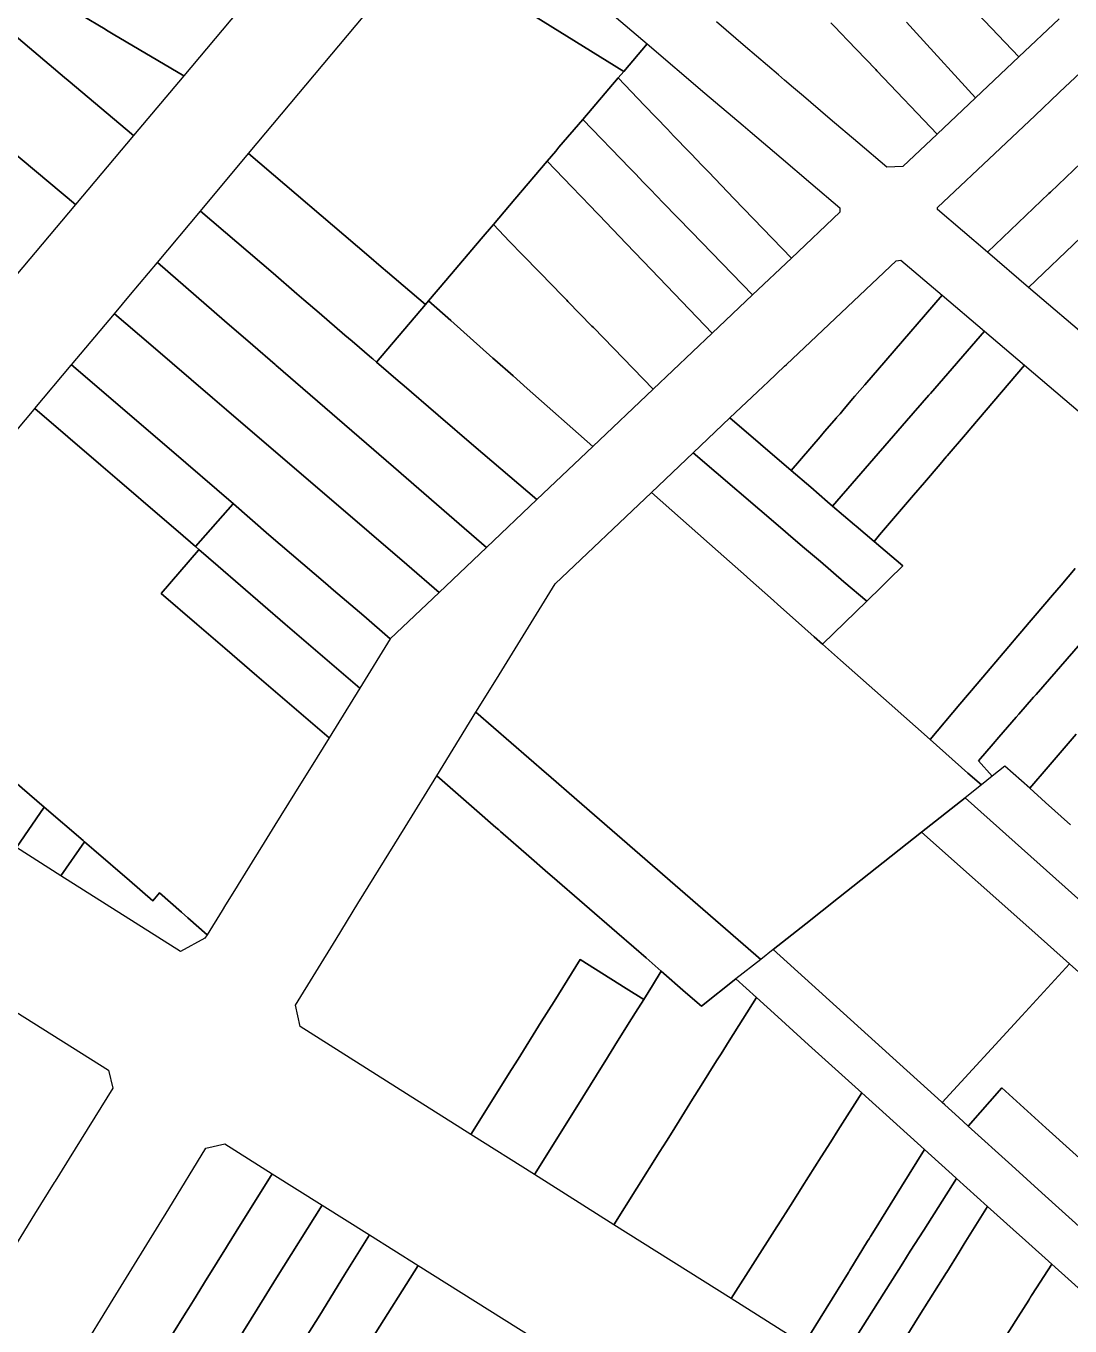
# Model space of a CAD drawing. Header units: metres. Extents: x 3 to 1005126, y 39 to 4383651.
# Drawn here: x 490189.9 to 490301.7, y 4370960.1 to 4371099.3 of the extents above; entities that cross this region are included whole.
import ezdxf

# ---------------------------------------------------------------- set-up
doc = ezdxf.new("R2010")
doc.units = ezdxf.units.M
doc.header["$MEASUREMENT"] = 0
doc.layers.add('TM_Llucmajor', color=7, linetype='Continuous')

msp = doc.modelspace()

# ---------------------------------------------------------------- linework, layer by layer
at = {"layer": 'TM_Llucmajor', "linetype": 'Continuous', "flags": 128}
for points in [[(490183.11, 4371107.95), (490181.26, 4371109.32), (490183.02, 4371111.77), (490186.2, 4371116.47), (490198.23, 4371109.31), (490199.8, 4371108.38), (490200.24, 4371108.12), (490203.74, 4371106.03), (490208.12, 4371103.43), (490212.54, 4371100.8), (490206.75, 4371093.92), (490199.21, 4371098.39), (490198.5, 4371098.82), (490198.35, 4371098.91), (490195.81, 4371100.41), (490195.37, 4371100.67), (490193.8, 4371101.6), (490192.71, 4371102.25), (490192.05, 4371102.64), (490191.43, 4371103.01), (490184.82, 4371106.94), (490183.11, 4371107.95)], [(490253.88, 4371094.41), (490232.3, 4371107.8), (490236.29, 4371112.56), (490238.31, 4371112.72), (490256.39, 4371097.36), (490253.88, 4371094.41)], [(490182.12, 4371103.79), (490180.68, 4371105.01), (490183.11, 4371107.95), (490184.82, 4371106.94), (490191.43, 4371103.01), (490192.05, 4371102.64), (490192.71, 4371102.25), (490193.8, 4371101.6), (490195.37, 4371100.67), (490195.81, 4371100.41), (490198.35, 4371098.91), (490198.5, 4371098.82), (490199.21, 4371098.39), (490206.75, 4371093.92), (490201.38, 4371087.53), (490194.38, 4371093.44), (490194, 4371093.76), (490189.07, 4371097.93), (490188.49, 4371098.42), (490188.32, 4371098.56), (490187.9, 4371098.91), (490187.42, 4371099.32), (490182.12, 4371103.79)], [(490226.57, 4371074.64), (490213.71, 4371085.62), (490232.3, 4371107.8), (490253.88, 4371094.41), (490253.28, 4371093.7), (490249.49, 4371089.25), (490246.95, 4371086.28), (490246.6, 4371085.87), (490245.68, 4371084.78), (490242.22, 4371080.71), (490239.92, 4371078), (490238.61, 4371076.47), (490234.82, 4371072.01), (490232.97, 4371069.83), (490232.65, 4371069.45), (490228.57, 4371072.93), (490227.9, 4371073.5), (490226.57, 4371074.64)], [(490177.5, 4371082.06), (490171.19, 4371087.39), (490170.46, 4371088), (490168.18, 4371089.93), (490168.79, 4371090.64), (490171.61, 4371094.05), (490174.4, 4371097.44), (490177.12, 4371095.17), (490177.57, 4371094.8), (490179.1, 4371093.53), (490181.12, 4371091.85), (490181.5, 4371091.53), (490181.78, 4371091.3), (490181.98, 4371091.13), (490183.82, 4371089.6), (490184.41, 4371089.11), (490185.01, 4371088.61), (490195.17, 4371080.15), (490188.76, 4371072.54), (490181.94, 4371078.3), (490180.96, 4371079.13), (490178.7, 4371081.04), (490177.5, 4371082.06)], [(490256.11, 4371090.76), (490253.28, 4371093.7), (490253.88, 4371094.41), (490256.39, 4371097.36), (490262.58, 4371092.09), (490266.67, 4371088.62), (490267.44, 4371087.97), (490270.74, 4371085.16), (490273.92, 4371082.45), (490277.02, 4371079.81), (490277.03, 4371079.34), (490271.84, 4371074.42), (490265.72, 4371080.78), (490262.97, 4371083.64), (490262.26, 4371084.38), (490261.09, 4371085.58), (490260.91, 4371085.77), (490259.22, 4371087.52), (490258.56, 4371088.22), (490256.11, 4371090.76)], [(490292.83, 4371075.05), (490287.48, 4371079.61), (490287.49, 4371079.82), (490294.23, 4371086.19), (490297.94, 4371089.7), (490300.5, 4371092.12), (490300.56, 4371092.17), (490304.48, 4371095.87), (490306.51, 4371093.95), (490309.64, 4371090.98), (490306.45, 4371088.03), (490306.01, 4371087.61), (490305.63, 4371087.25), (490303.03, 4371084.78), (490302.87, 4371084.62), (490299.59, 4371081.49), (490299.43, 4371081.34), (490292.83, 4371075.05)], [(490254.53, 4371084.05), (490249.49, 4371089.25), (490253.28, 4371093.7), (490256.11, 4371090.76), (490258.56, 4371088.22), (490259.22, 4371087.52), (490260.91, 4371085.77), (490261.09, 4371085.58), (490262.26, 4371084.38), (490262.97, 4371083.64), (490265.72, 4371080.78), (490271.84, 4371074.42), (490267.68, 4371070.48), (490261.15, 4371077.22), (490258.11, 4371080.35), (490256.75, 4371081.76), (490255.98, 4371082.55), (490255.13, 4371083.43), (490254.53, 4371084.05)], [(490297.25, 4371071.28), (490292.83, 4371075.05), (490299.43, 4371081.34), (490299.59, 4371081.49), (490302.87, 4371084.62), (490303.03, 4371084.78), (490305.63, 4371087.25), (490306.01, 4371087.61), (490306.45, 4371088.03), (490309.64, 4371090.98), (490314.14, 4371087.36), (490310.83, 4371084.21), (490310.57, 4371083.96), (490310.44, 4371083.83), (490309.07, 4371082.53), (490308.82, 4371082.29), (490306.42, 4371080.02), (490306.31, 4371079.91), (490303.75, 4371077.48), (490303.4, 4371077.14), (490302.85, 4371076.61), (490297.25, 4371071.28)], [(490249.28, 4371081.04), (490248.32, 4371082.03), (490245.68, 4371084.78), (490246.6, 4371085.87), (490246.95, 4371086.28), (490249.49, 4371089.25), (490254.53, 4371084.05), (490255.13, 4371083.43), (490255.98, 4371082.55), (490256.75, 4371081.76), (490258.11, 4371080.35), (490261.15, 4371077.22), (490267.68, 4371070.48), (490263.37, 4371066.39), (490256.86, 4371073.16), (490254.14, 4371075.99), (490251.24, 4371079), (490250.97, 4371079.29), (490250.32, 4371079.96), (490249.28, 4371081.04)], [(490216.33, 4371072.79), (490208.55, 4371079.46), (490213.71, 4371085.62), (490226.57, 4371074.64), (490227.9, 4371073.5), (490228.57, 4371072.93), (490232.65, 4371069.45), (490227.4, 4371063.29), (490227, 4371063.63), (490226.92, 4371063.7), (490224.78, 4371065.53), (490224.02, 4371066.18), (490221.27, 4371068.55), (490219.62, 4371069.96), (490218.87, 4371070.61), (490216.33, 4371072.79)], [(490244.91, 4371072.87), (490243.05, 4371074.78), (490241.66, 4371076.21), (490239.92, 4371078), (490242.22, 4371080.71), (490245.68, 4371084.78), (490248.32, 4371082.03), (490249.28, 4371081.04), (490250.32, 4371079.96), (490250.97, 4371079.29), (490251.24, 4371079), (490254.14, 4371075.99), (490256.86, 4371073.16), (490263.37, 4371066.39), (490257.04, 4371060.4), (490250.63, 4371066.99), (490250.48, 4371067.14), (490247.91, 4371069.78), (490247.8, 4371069.9), (490247.28, 4371070.43), (490244.98, 4371072.8), (490244.91, 4371072.87)], [(490214.15, 4371065.11), (490211.13, 4371067.72), (490203.93, 4371073.95), (490208.55, 4371079.46), (490216.33, 4371072.79), (490218.87, 4371070.61), (490219.62, 4371069.96), (490221.27, 4371068.55), (490224.02, 4371066.18), (490224.78, 4371065.53), (490226.92, 4371063.7), (490227, 4371063.63), (490227.4, 4371063.29), (490229.97, 4371061.08), (490230.1, 4371060.97), (490234.01, 4371057.62), (490237.84, 4371054.33), (490244.57, 4371048.57), (490239.18, 4371043.45), (490235.2, 4371046.89), (490229.22, 4371052.07), (490216.63, 4371062.96), (490216.54, 4371063.04), (490214.15, 4371065.11)], [(490235.35, 4371067.73), (490232.97, 4371069.83), (490234.82, 4371072.01), (490238.61, 4371076.47), (490239.92, 4371078), (490241.66, 4371076.21), (490243.05, 4371074.78), (490244.91, 4371072.87), (490244.98, 4371072.8), (490247.28, 4371070.43), (490247.8, 4371069.9), (490247.91, 4371069.78), (490250.48, 4371067.14), (490250.63, 4371066.99), (490257.04, 4371060.4), (490250.56, 4371054.25), (490243.54, 4371060.47), (490242.03, 4371061.81), (490240.09, 4371063.52), (490239.88, 4371063.71), (490235.35, 4371067.73)], [(490203.25, 4371065.12), (490199.33, 4371068.47), (490201.06, 4371070.53), (490203.93, 4371073.95), (490211.13, 4371067.72), (490214.15, 4371065.11), (490216.54, 4371063.04), (490216.63, 4371062.96), (490229.22, 4371052.07), (490235.2, 4371046.89), (490239.18, 4371043.45), (490234.12, 4371038.64), (490230.67, 4371041.61), (490226.61, 4371045.09), (490211.33, 4371058.19), (490209.85, 4371059.46), (490203.25, 4371065.12)], [(490271.81, 4371051.69), (490265.25, 4371057.31), (490268.82, 4371060.68), (490269.36, 4371061.19), (490271.11, 4371062.84), (490271.31, 4371063.03), (490273.89, 4371065.47), (490276.54, 4371067.97), (490283.07, 4371074.14), (490283.58, 4371074.18), (490287.98, 4371070.44), (490281.94, 4371063.44), (490279.7, 4371060.84), (490278.65, 4371059.63), (490278.4, 4371059.34), (490277.36, 4371058.12), (490277.05, 4371057.76), (490276.72, 4371057.38), (490276.66, 4371057.31), (490275.39, 4371055.84), (490274.91, 4371055.28), (490271.81, 4371051.69)], [(490230.1, 4371060.97), (490229.97, 4371061.08), (490227.4, 4371063.29), (490232.65, 4371069.45), (490232.97, 4371069.83), (490235.35, 4371067.73), (490239.88, 4371063.71), (490240.09, 4371063.52), (490242.03, 4371061.81), (490243.54, 4371060.47), (490250.56, 4371054.25), (490244.57, 4371048.57), (490237.84, 4371054.33), (490234.01, 4371057.62), (490230.1, 4371060.97)], [(490273.92, 4371049.89), (490271.81, 4371051.69), (490274.91, 4371055.28), (490275.39, 4371055.84), (490276.66, 4371057.31), (490276.72, 4371057.38), (490277.05, 4371057.76), (490277.36, 4371058.12), (490278.4, 4371059.34), (490278.65, 4371059.63), (490279.7, 4371060.84), (490281.94, 4371063.44), (490287.98, 4371070.44), (490292.51, 4371066.59), (490286.73, 4371059.94), (490286.56, 4371059.75), (490284.16, 4371056.99), (490278.8, 4371050.82), (490276.25, 4371047.88), (490275.72, 4371048.34), (490274.82, 4371049.11), (490273.92, 4371049.89)], [(490212.07, 4371048.13), (490205.2, 4371054.02), (490194.74, 4371063), (490199.33, 4371068.47), (490203.25, 4371065.12), (490209.85, 4371059.46), (490211.33, 4371058.19), (490226.61, 4371045.09), (490230.67, 4371041.61), (490234.12, 4371038.64), (490228.88, 4371033.67), (490226.03, 4371036.11), (490222.81, 4371038.86), (490221.93, 4371039.62), (490215.88, 4371044.79), (490212.07, 4371048.13)], [(490278.77, 4371045.73), (490278.6, 4371045.86), (490276.25, 4371047.88), (490278.8, 4371050.82), (490284.16, 4371056.99), (490286.56, 4371059.75), (490286.73, 4371059.94), (490292.51, 4371066.59), (490296.81, 4371062.94), (490291.06, 4371056.21), (490290.89, 4371056.01), (490290.5, 4371055.55), (490288.52, 4371053.25), (490288.43, 4371053.14), (490287.78, 4371052.37), (490286.09, 4371050.4), (490284.91, 4371049.03), (490281.29, 4371044.79), (490280.69, 4371044.08), (490278.77, 4371045.73)], [(490197.86, 4371052.25), (490190.8, 4371058.31), (490194.69, 4371062.94), (490194.74, 4371063), (490205.2, 4371054.02), (490212.07, 4371048.13), (490212.03, 4371048.09), (490208, 4371043.55), (490206.15, 4371045.14), (490204.44, 4371046.61), (490199.62, 4371050.74), (490197.86, 4371052.25)], [(490271.79, 4371044.63), (490270.94, 4371045.37), (490261.33, 4371053.59), (490265.25, 4371057.31), (490271.81, 4371051.69), (490273.92, 4371049.89), (490274.82, 4371049.11), (490275.72, 4371048.34), (490276.25, 4371047.88), (490278.6, 4371045.86), (490278.77, 4371045.73), (490280.69, 4371044.08), (490283.76, 4371041.46), (490282.28, 4371040.01), (490281.49, 4371039.24), (490279.91, 4371037.69), (490277.47, 4371039.77), (490274.97, 4371041.93), (490273.24, 4371043.38), (490271.79, 4371044.63)], [(490263.99, 4371043), (490256.84, 4371049.34), (490261.33, 4371053.59), (490270.94, 4371045.37), (490271.79, 4371044.63), (490273.24, 4371043.38), (490274.97, 4371041.93), (490277.47, 4371039.77), (490279.91, 4371037.69), (490275.19, 4371033.09), (490274.29, 4371033.88), (490272.28, 4371035.66), (490270.38, 4371037.34), (490269.92, 4371037.75), (490267.13, 4371040.22), (490267.03, 4371040.32), (490263.99, 4371043)], [(490245.83, 4371019.06), (490245.61, 4371019.25), (490238.06, 4371025.81), (490240.24, 4371029.33), (490246.55, 4371039.56), (490256.84, 4371049.34), (490263.99, 4371043), (490267.03, 4371040.32), (490267.13, 4371040.22), (490269.92, 4371037.75), (490270.38, 4371037.34), (490272.28, 4371035.66), (490274.29, 4371033.88), (490275.19, 4371033.09), (490277.1, 4371031.38), (490282.31, 4371026.78), (490286.7, 4371022.89), (490290.75, 4371019.3), (490292.19, 4371018.03), (490290.45, 4371016.66), (490285.79, 4371012.98), (490276.9, 4371005.94), (490273.38, 4371003.17), (490269.88, 4371000.4), (490268.56, 4370999.35), (490248.87, 4371016.42), (490245.83, 4371019.06)], [(490208.39, 4371043.21), (490208, 4371043.55), (490212.03, 4371048.09), (490212.07, 4371048.13), (490215.88, 4371044.79), (490221.93, 4371039.62), (490222.81, 4371038.86), (490226.03, 4371036.11), (490228.88, 4371033.67), (490225.63, 4371028.39), (490217.62, 4371035.24), (490210.45, 4371041.44), (490208.39, 4371043.21)], [(490208.34, 4371043.17), (490208.39, 4371043.21), (490210.45, 4371041.44), (490217.62, 4371035.24), (490225.63, 4371028.39), (490222.34, 4371023.06), (490214.59, 4371029.71), (490211.15, 4371032.67), (490208.16, 4371035.22), (490204.33, 4371038.5), (490208.34, 4371043.17)], [(490237.87, 4371015.49), (490233.85, 4371018.98), (490238.06, 4371025.81), (490245.61, 4371019.25), (490245.83, 4371019.06), (490248.87, 4371016.42), (490268.56, 4370999.35), (490265.9, 4370997.25), (490262.21, 4370994.33), (490260.51, 4370995.81), (490257.9, 4370998.08), (490256.27, 4370999.5), (490254.95, 4371000.64), (490253.15, 4371002.21), (490246.23, 4371008.22), (490245.77, 4371008.62), (490243.73, 4371010.39), (490240.7, 4371013.03), (490240.49, 4371013.21), (490240.18, 4371013.48), (490237.87, 4371015.49)], [(490188.83, 4371011.34), (490184.65, 4371013.99), (490187.87, 4371019.03), (490191.81, 4371015.64), (490188.83, 4371011.34)], [(490237.51, 4370980.61), (490235.38, 4370981.95), (490231.68, 4370984.29), (490219.21, 4370992.16), (490218.72, 4370994.46), (490223.07, 4371001.51), (490225.42, 4371005.32), (490230.46, 4371013.49), (490233.85, 4371018.98), (490237.87, 4371015.49), (490240.18, 4371013.48), (490240.49, 4371013.21), (490240.7, 4371013.03), (490243.73, 4371010.39), (490245.77, 4371008.62), (490246.23, 4371008.22), (490253.15, 4371002.21), (490254.95, 4371000.64), (490256.27, 4370999.5), (490257.9, 4370998.08), (490256.96, 4370996.57), (490256.02, 4370995.06), (490254.15, 4370996.24), (490249.23, 4370999.33), (490246.42, 4370994.84), (490245.05, 4370992.66), (490242.56, 4370988.68), (490241.85, 4370987.55), (490237.51, 4370980.61)], [(490193.61, 4371008.31), (490188.83, 4371011.34), (490191.81, 4371015.64), (490195.98, 4371012.06), (490196.14, 4371011.92), (490193.61, 4371008.31)], [(490301.64, 4370998.86), (490297.59, 4371002.46), (490285.79, 4371012.98), (490290.45, 4371016.66), (490328.31, 4370982.84), (490327.65, 4370982.13), (490324.91, 4370979.19), (490324.37, 4370978.61), (490314.12, 4370987.74), (490310.52, 4370990.95), (490301.64, 4370998.86)], [(490284.19, 4370987.46), (490269.88, 4371000.4), (490273.38, 4371003.17), (490276.9, 4371005.94), (490285.79, 4371012.98), (490297.59, 4371002.46), (490301.64, 4370998.86), (490296.54, 4370993.32), (490288, 4370984.02), (490287.91, 4370984.1), (490285.67, 4370986.12), (490284.19, 4370987.46)], [(490209.25, 4371001.99), (490209.03, 4371001.63), (490206.41, 4371000.2), (490193.61, 4371008.31), (490196.14, 4371011.92), (490197.14, 4371011.06), (490200.96, 4371007.78), (490203.46, 4371005.63), (490204.17, 4371006.47), (490206.52, 4371004.4), (490207.2, 4371003.8), (490209.25, 4371001.99)], [(490244.34, 4370976.31), (490237.51, 4370980.61), (490241.85, 4370987.55), (490242.56, 4370988.68), (490245.05, 4370992.66), (490246.42, 4370994.84), (490249.23, 4370999.33), (490254.15, 4370996.24), (490256.02, 4370995.06), (490255.15, 4370993.67), (490254.72, 4370992.98), (490253.23, 4370990.59), (490251.86, 4370988.39), (490251.8, 4370988.28), (490249.5, 4370984.6), (490249.39, 4370984.41), (490244.34, 4370976.31)], [(490290.76, 4370981.51), (490289.77, 4370982.41), (490288.27, 4370983.77), (490288, 4370984.02), (490296.54, 4370993.32), (490301.64, 4370998.86), (490310.52, 4370990.95), (490314.12, 4370987.74), (490324.37, 4370978.61), (490317.37, 4370971.11), (490316.61, 4370970.29), (490314.19, 4370967.7), (490309.58, 4370971.87), (490299.11, 4370981.33), (490294.38, 4370985.6), (490290.76, 4370981.51)], [(490252.84, 4370970.95), (490244.34, 4370976.31), (490249.39, 4370984.41), (490249.5, 4370984.6), (490251.8, 4370988.28), (490251.86, 4370988.39), (490253.23, 4370990.59), (490254.72, 4370992.98), (490255.15, 4370993.67), (490256.02, 4370995.06), (490256.96, 4370996.57), (490257.9, 4370998.08), (490260.51, 4370995.81), (490262.21, 4370994.33), (490265.9, 4370997.25), (490268.09, 4370995.28), (490265.18, 4370990.63), (490264.31, 4370989.25), (490263.83, 4370988.48), (490262.17, 4370985.84), (490261.26, 4370984.39), (490259.81, 4370982.07), (490259.34, 4370981.32), (490258.52, 4370980.01), (490258.06, 4370979.27), (490257.74, 4370978.77), (490252.84, 4370970.95)], [(490265.4, 4370963.04), (490252.84, 4370970.95), (490257.74, 4370978.77), (490258.06, 4370979.27), (490258.52, 4370980.01), (490259.34, 4370981.32), (490259.81, 4370982.07), (490261.26, 4370984.39), (490262.17, 4370985.84), (490263.83, 4370988.48), (490264.31, 4370989.25), (490265.18, 4370990.63), (490268.09, 4370995.28), (490270.39, 4370993.2), (490273.69, 4370990.21), (490279.39, 4370985.06), (490276.83, 4370981.03), (490276.06, 4370979.82), (490275.03, 4370978.2), (490272.99, 4370974.99), (490272.7, 4370974.53), (490272.53, 4370974.26), (490271.73, 4370973), (490270.42, 4370970.94), (490270.29, 4370970.73), (490265.4, 4370963.04)], [(490273.18, 4370958.14), (490265.4, 4370963.04), (490270.29, 4370970.73), (490270.42, 4370970.94), (490271.73, 4370973), (490272.53, 4370974.26), (490272.7, 4370974.53), (490272.99, 4370974.99), (490275.03, 4370978.2), (490276.06, 4370979.82), (490276.83, 4370981.03), (490279.39, 4370985.06), (490286.09, 4370979), (490283.63, 4370975.02), (490280.75, 4370970.38), (490280.32, 4370969.68), (490280.16, 4370969.42), (490280.01, 4370969.17), (490278.09, 4370966.07), (490277.94, 4370965.83), (490273.18, 4370958.14)], [(490295.45, 4370977.28), (490290.76, 4370981.51), (490294.38, 4370985.6), (490299.11, 4370981.33), (490309.58, 4370971.87), (490314.19, 4370967.7), (490310.47, 4370963.71), (490305.92, 4370967.82), (490298.67, 4370974.37), (490295.45, 4370977.28)], [(490201.72, 4370953.06), (490195.53, 4370956.99), (490199.21, 4370962.99), (490201.49, 4370966.69), (490205.15, 4370972.66), (490209.13, 4370979.14), (490211.16, 4370979.6), (490216.23, 4370976.41), (490212.39, 4370970.23), (490211.45, 4370968.71), (490211.33, 4370968.53), (490209.34, 4370965.33), (490209.28, 4370965.23), (490207.79, 4370962.83), (490207.26, 4370961.97), (490206.95, 4370961.47), (490205.5, 4370959.14), (490203.28, 4370955.56), (490201.72, 4370953.06)], [(490276.82, 4370955.85), (490273.18, 4370958.14), (490277.94, 4370965.83), (490278.09, 4370966.07), (490280.01, 4370969.17), (490280.16, 4370969.42), (490280.32, 4370969.68), (490280.75, 4370970.38), (490283.63, 4370975.02), (490286.09, 4370979), (490289.45, 4370975.96), (490289.52, 4370975.89), (490286.03, 4370970.38), (490284.58, 4370968.1), (490283.78, 4370966.84), (490276.82, 4370955.85)], [(490201.72, 4370953.06), (490203.28, 4370955.56), (490205.5, 4370959.14), (490206.95, 4370961.47), (490207.26, 4370961.97), (490207.79, 4370962.83), (490209.28, 4370965.23), (490209.34, 4370965.33), (490211.33, 4370968.53), (490211.45, 4370968.71), (490212.39, 4370970.23), (490216.23, 4370976.41), (490221.57, 4370973.05), (490216.7, 4370965.26), (490214.61, 4370961.91), (490212.5, 4370958.52), (490211.21, 4370956.45), (490209.8, 4370954.19), (490207, 4370949.71), (490203.76, 4370951.76), (490201.72, 4370953.06)], [(490280.69, 4370953.41), (490276.82, 4370955.85), (490283.78, 4370966.84), (490284.58, 4370968.1), (490286.03, 4370970.38), (490289.52, 4370975.89), (490292.86, 4370972.9), (490290.36, 4370968.89), (490289.8, 4370968), (490288.48, 4370965.88), (490288.44, 4370965.82), (490287.6, 4370964.47), (490285.54, 4370961.18), (490280.69, 4370953.41)], [(490207, 4370949.71), (490209.8, 4370954.19), (490211.21, 4370956.45), (490212.5, 4370958.52), (490214.61, 4370961.91), (490216.7, 4370965.26), (490221.57, 4370973.05), (490226.66, 4370969.85), (490223.99, 4370965.58), (490221.32, 4370961.28), (490218.78, 4370957.2), (490218.62, 4370956.95), (490218.19, 4370956.26), (490214.91, 4370951), (490212.15, 4370946.57), (490209.73, 4370947.98), (490207, 4370949.71)], [(490288.25, 4370948.66), (490280.69, 4370953.41), (490285.54, 4370961.18), (490287.6, 4370964.47), (490288.44, 4370965.82), (490288.48, 4370965.88), (490289.8, 4370968), (490290.36, 4370968.89), (490292.86, 4370972.9), (490295.6, 4370970.44), (490296.9, 4370969.27), (490299.72, 4370966.74), (490297.64, 4370963.47), (490297.57, 4370963.36), (490297.26, 4370962.87), (490296.14, 4370961.1), (490293.17, 4370956.42), (490290.75, 4370952.6), (490288.25, 4370948.66)], [(490212.15, 4370946.57), (490214.91, 4370951), (490218.19, 4370956.26), (490218.62, 4370956.95), (490218.78, 4370957.2), (490221.32, 4370961.28), (490223.99, 4370965.58), (490226.66, 4370969.85), (490231.86, 4370966.58), (490226.9, 4370958.73), (490226.48, 4370958.07), (490224.48, 4370954.89), (490224.24, 4370954.52), (490223.32, 4370953.06), (490222.59, 4370951.9), (490220.51, 4370948.6), (490219.49, 4370946.98), (490216.69, 4370942.54), (490212.15, 4370946.57)], [(490292.21, 4370946.17), (490288.25, 4370948.66), (490290.75, 4370952.6), (490293.17, 4370956.42), (490296.14, 4370961.1), (490297.26, 4370962.87), (490297.64, 4370963.47), (490299.72, 4370966.74), (490307.1, 4370960.12), (490303.88, 4370956.66), (490294.42, 4370946.49), (490294, 4370946.43), (490292.69, 4370946.24), (490292.21, 4370946.17)], [(490216.69, 4370942.54), (490219.49, 4370946.98), (490220.51, 4370948.6), (490222.59, 4370951.9), (490223.32, 4370953.06), (490224.24, 4370954.52), (490224.48, 4370954.89), (490226.48, 4370958.07), (490226.9, 4370958.73), (490231.86, 4370966.58), (490247.21, 4370956.93), (490242.21, 4370949.15), (490239.48, 4370944.91), (490237.84, 4370942.36), (490237.68, 4370942.11), (490237.14, 4370941.27), (490234.95, 4370937.86), (490234.66, 4370937.41), (490233.99, 4370936.37), (490232.92, 4370934.71), (490230.22, 4370930.51), (490216.69, 4370942.54)]]:
    msp.add_lwpolyline(points, close=True, dxfattribs=at)
for points in [[(490291.76, 4371100.59), (490296.19, 4371095.96), (490291.57, 4371091.59), (490285.24, 4371098.51), (490284.18, 4371099.66)], [(490300.52, 4371100.04), (490296.19, 4371095.96), (490291.76, 4371100.59)], [(490276.08, 4371099.61), (490276.68, 4371098.98), (490276.97, 4371098.68), (490278.06, 4371097.53), (490278.63, 4371096.94), (490278.77, 4371096.78), (490280.87, 4371094.59), (490280.99, 4371094.47), (490287.46, 4371087.69), (490283.78, 4371084.22), (490282.07, 4371084.14), (490278.95, 4371086.8), (490276.01, 4371089.3), (490273.94, 4371091.07), (490273.14, 4371091.75), (490272.08, 4371092.65), (490271.12, 4371093.47), (490270.47, 4371094.03), (490270.47, 4371094.03), (490266.93, 4371097.04), (490263.81, 4371099.7)], [(490284.18, 4371099.66), (490285.24, 4371098.51), (490291.57, 4371091.59), (490287.46, 4371087.69), (490280.99, 4371094.47), (490280.87, 4371094.59), (490278.77, 4371096.78), (490278.63, 4371096.94), (490278.06, 4371097.53), (490276.97, 4371098.68), (490276.68, 4371098.98), (490276.08, 4371099.61)], [(490189.07, 4371097.93), (490194, 4371093.76), (490194.38, 4371093.44), (490201.38, 4371087.53), (490195.17, 4371080.15), (490185.01, 4371088.61)], [(490304.11, 4371065.43), (490297.25, 4371071.28), (490302.85, 4371076.61)], [(490302.22, 4371041.19), (490300.72, 4371039.41), (490299.81, 4371038.34), (490297.96, 4371036.17), (490297.32, 4371035.42), (490296.52, 4371034.47), (490296.32, 4371034.24), (490296.1, 4371033.98), (490295.13, 4371032.83), (490291.75, 4371028.84), (490289.89, 4371026.66), (490286.7, 4371022.89), (490286.7, 4371022.89), (490282.31, 4371026.78), (490277.1, 4371031.38), (490275.19, 4371033.09), (490279.91, 4371037.69), (490281.49, 4371039.24), (490282.28, 4371040.01), (490283.76, 4371041.46), (490280.69, 4371044.08), (490281.29, 4371044.79), (490284.91, 4371049.03), (490286.09, 4371050.4), (490287.78, 4371052.37), (490288.43, 4371053.14), (490288.52, 4371053.25), (490290.5, 4371055.55), (490290.89, 4371056.01), (490291.06, 4371056.21), (490296.81, 4371062.94), (490306.17, 4371054.99)], [(490188.87, 4371056.01), (490190.72, 4371058.22), (490190.8, 4371058.31), (490197.86, 4371052.25), (490199.62, 4371050.74), (490204.44, 4371046.61), (490206.15, 4371045.14), (490208, 4371043.55), (490208, 4371043.55), (490208.39, 4371043.21), (490208.34, 4371043.17), (490204.33, 4371038.5), (490208.16, 4371035.22), (490211.15, 4371032.67), (490214.59, 4371029.71), (490222.34, 4371023.06), (490221.06, 4371020.99), (490218.63, 4371017.1), (490216.52, 4371013.7), (490215.38, 4371011.86), (490214.1, 4371009.79), (490213.06, 4371008.12), (490212.88, 4371007.83), (490212.19, 4371006.72), (490211.24, 4371005.19), (490210.87, 4371004.59), (490209.25, 4371001.99), (490207.2, 4371003.8), (490206.52, 4371004.4), (490204.17, 4371006.47), (490203.46, 4371005.63), (490200.96, 4371007.78), (490197.14, 4371011.06), (490196.14, 4371011.92), (490195.98, 4371012.06), (490191.81, 4371015.64), (490187.87, 4371019.03)], [(490302.79, 4371033.17), (490298.05, 4371027.71), (490297.79, 4371027.42), (490296.21, 4371025.59), (490295.92, 4371025.26), (490294.06, 4371023.12), (490293.45, 4371022.42), (490291.89, 4371020.61), (490293.36, 4371018.95), (490292.19, 4371018.03), (490292.19, 4371018.03), (490290.75, 4371019.3), (490286.7, 4371022.89), (490289.89, 4371026.66), (490291.75, 4371028.84), (490295.13, 4371032.83), (490296.1, 4371033.98), (490296.32, 4371034.24), (490296.52, 4371034.47), (490297.32, 4371035.42), (490297.96, 4371036.17), (490299.81, 4371038.34), (490300.72, 4371039.41), (490302.22, 4371041.19)], [(490302.35, 4371023.45), (490299.36, 4371019.97), (490297.37, 4371017.66), (490294.71, 4371020.03), (490293.36, 4371018.95), (490293.36, 4371018.95), (490291.89, 4371020.61), (490293.45, 4371022.42), (490294.06, 4371023.12), (490295.92, 4371025.26), (490296.21, 4371025.59), (490297.79, 4371027.42), (490298.05, 4371027.71), (490302.79, 4371033.17)], [(490301.73, 4371013.75), (490299.06, 4371016.14), (490297.37, 4371017.66), (490299.36, 4371019.97), (490302.35, 4371023.45)], [(490188.77, 4370993.72), (490198.69, 4370987.48), (490199.15, 4370985.57), (490194.5, 4370978.04), (490194.21, 4370977.58), (490192.98, 4370975.61), (490192.89, 4370975.46), (490190.79, 4370972.06), (490185.28, 4370963.16)]]:
    msp.add_lwpolyline(points, dxfattribs=at)

doc.saveas('drawing.dxf')
